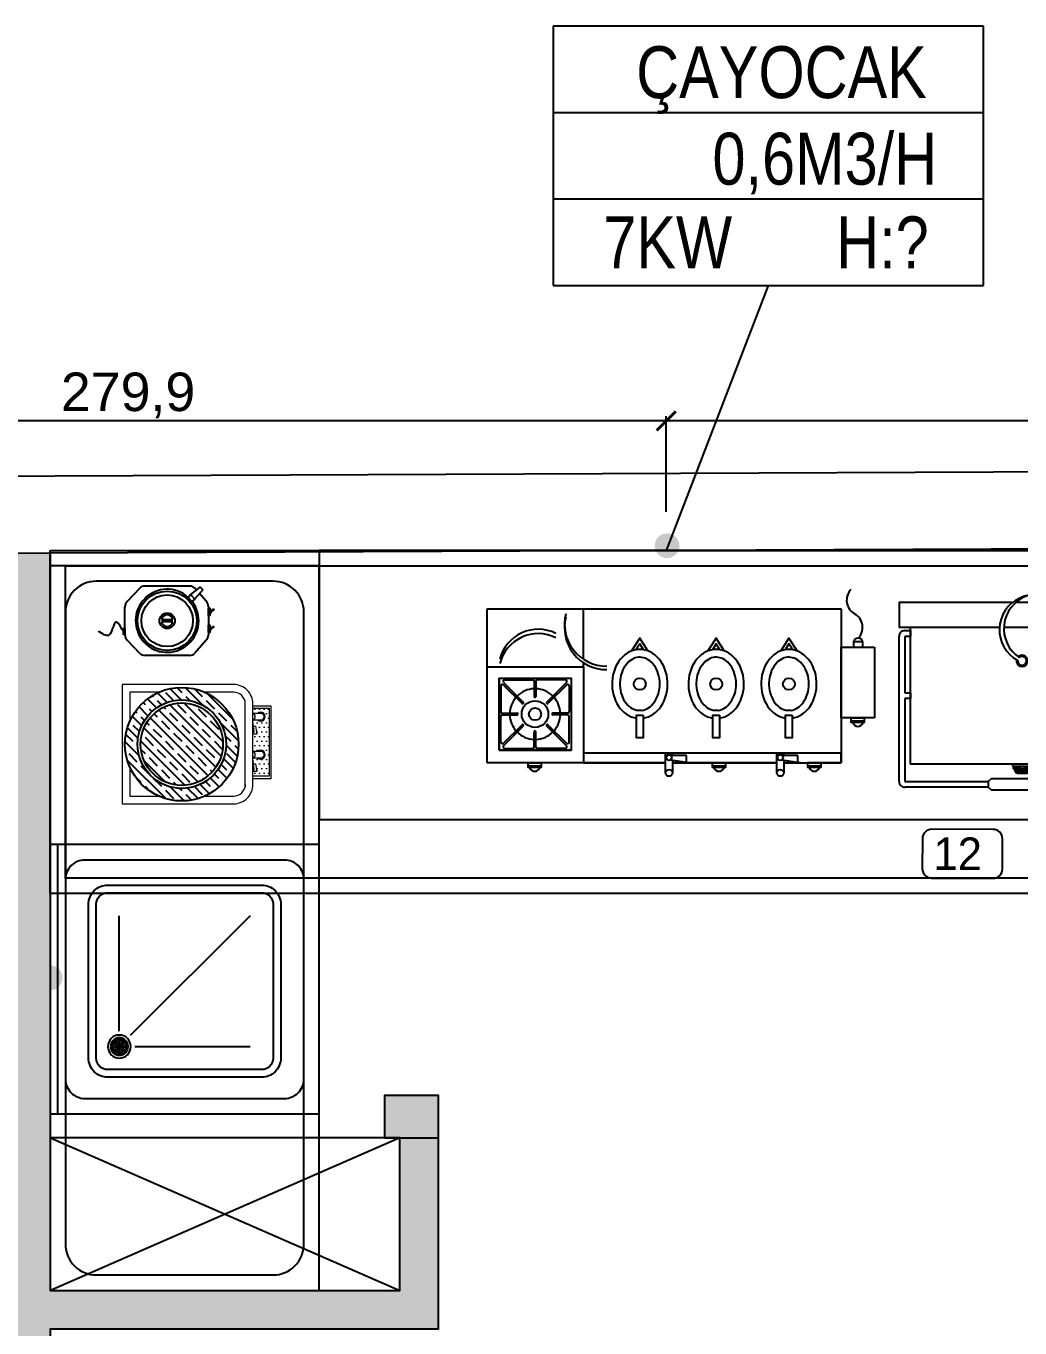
# Model space of a CAD drawing. Header units: millimetres. Extents: x -3164 to 12587, y -18082 to -16228.
# Drawn here: x 10758 to 11016.5, y -16748.6 to -16410.1 of the extents above; entities that cross this region are included whole.
import ezdxf
from ezdxf.enums import TextEntityAlignment as Align

# ---------------------------------------------------------------- set-up
doc = ezdxf.new("R2010")
doc.units = ezdxf.units.MM
for name, color, linetype in [('ELK', 10, 'Continuous'), ('Mtm-Gas', 92, 'Continuous'), ('Mtm-Sıhhi Tesisat', 5, 'Continuous')]:
    doc.layers.add(name, color=color, linetype=linetype)
doc.layers.add('OLCU', color=40, linetype='Continuous', lineweight=20)
doc.layers.add('SIVA', color=40, linetype='Continuous', lineweight=18)
doc.styles.add('adet', font='stylu.ttf')
doc.styles.get("Standard").update_dxf_attribs({"font": 'arial.ttf'})
doc.styles.add('Tesisat', font='ARIALN.TTF', dxfattribs={"height": 9})
doc.dimstyles.new('ISO-25', dxfattribs={"dimtxt": 10, "dimasz": 5, "dimexe": 1.25, "dimexo": 10, "dimtad": 1, "dimdec": 1, "dimtxsty": 'Standard', "dimblk": 'ARCHTICK', "dimcen": 2.5, "dimadec": 0, "dimazin": 0, "dimtfac": 1, "dimtdec": 1, "dimtmove": 0, "dimatfit": 3, "dimfxl": 1, "dimarcsym": 0})

# ---------------------------------------------------------------- blocks, each defined once
blk = doc.blocks.new('werrewwer')
h = blk.add_hatch()
h.set_pattern_fill('JIS_STN_1E', color=4, scale=3)
edge = h.paths.add_edge_path(flags=17)
edge.add_arc((2073.68, -3450.14), 11.5, 0, 360)
edge = h.paths.add_edge_path()
edge.add_arc((2073.68, -3450.14), 14.77, 0, 360)
h = blk.add_hatch()
h.set_pattern_fill('JIS_STN_1E', color=4, scale=3)
h.paths.add_polyline_path([(2084.38, -3450.14, 1), (2062.97, -3450.14, 1)])
at = {"layer": 'OLCU'}
h = blk.add_hatch(dxfattribs=at)
h.set_pattern_fill('DOTS', scale=0.75, angle=90, style=0)
h.set_pattern_definition([(90, (16709.3536, -16462.2782), (-1.190625, 0.5953125), [0, -1.190625])])
h.paths.add_polyline_path([(2083.07, -3472.88), (2083.07, -3468.64), (2081.84, -3468.64, -0.065316), (2081.67, -3468.88), (2081.67, -3469.87, -2.340364), (2080, -3469.87), (2080, -3468.88, -0.065316), (2079.83, -3468.64), (2079.68, -3468.64), (2078.33, -3468.78), (2078.33, -3469.32), (2076.28, -3469.66), (2076.28, -3468.64), (2071.95, -3468.64, -0.065316), (2071.78, -3468.88), (2071.78, -3469.87, -2.340364), (2070.11, -3469.87), (2070.11, -3468.88, -0.065316), (2069.94, -3468.64), (2069.94, -3468.64), (2068.59, -3468.78), (2068.59, -3469.32), (2066.54, -3469.66), (2066.54, -3468.64), (2065.33, -3468.64), (2065.33, -3472.88)])
at = {"color": 7}
for radius in [14.77, 11.5, 10.71]:
    blk.add_circle((2073.68, -3450.14), radius, dxfattribs=at)
at = {"layer": 'OLCU', "color": 7}
for points in [[(2064.22, -3468.64), (2084.18, -3468.64, 0.414214), (2089.18, -3463.64), (2089.18, -3434.64), (2058.18, -3434.64), (2058.18, -3463.64, 0.414214), (2063.18, -3468.64), (2064.22, -3468.64)], [(2060.18, -3456.14), (2060.18, -3463.64, 0.414214), (2063.18, -3466.64), (2062.55, -3466.64)], [(2063.18, -3466.64), (2084.18, -3466.64, 0.414214), (2087.18, -3463.64), (2087.18, -3456.14)]]:
    blk.add_lwpolyline(points, format="xyb", dxfattribs=at)
for points in [[(2067.68, -3436.64), (2060.18, -3436.64), (2060.18, -3444.14)], [(2087.18, -3444.14), (2087.18, -3436.64), (2079.67, -3436.64)], [(2068.45, -3468.64), (2081.67, -3468.64)]]:
    blk.add_lwpolyline(points, dxfattribs=at)
for points in [[(2064.69, -3468.64), (2083.67, -3468.64), (2083.67, -3473.34), (2064.69, -3473.34)], [(2065.33, -3468.64), (2083.07, -3468.64), (2083.07, -3472.88), (2065.33, -3472.88)]]:
    blk.add_lwpolyline(points, close=True, dxfattribs=at)
for centre in [(2070.95, -3470.67), (2080.84, -3470.67)]:
    blk.add_arc(centre, 1.16, 136.2725, 43.7275, dxfattribs=at)
at = {"layer": 'SIVA', "color": 7, "linetype": 'ByBlock'}
for points in [[(2068.59, -3468.78), (2068.59, -3469.32), (2066.54, -3469.66), (2066.54, -3468.64)], [(2067.03, -3468.64), (2067.03, -3468.95), (2069.94, -3468.64)], [(2070.11, -3468.88), (2070.11, -3471.03)], [(2071.78, -3471.03), (2071.78, -3468.88)], [(2078.33, -3468.78), (2078.33, -3469.32), (2076.28, -3469.66), (2076.28, -3468.64)], [(2076.77, -3468.64), (2076.77, -3468.95), (2079.68, -3468.64)], [(2080, -3468.88), (2080, -3471.03)], [(2081.67, -3471.03), (2081.67, -3468.88)]]:
    blk.add_lwpolyline(points, dxfattribs=at)
for centre, radius, start, end in [((2070.95, -3468.12), 1.13, 207.3147, 332.6853), ((2080.84, -3468.12), 1.13, 207.3147, 332.6853), ((2070.95, -3470.67), 0.911, 203.5192, 336.4808), ((2080.84, -3470.67), 0.911, 203.5192, 336.4808)]:
    blk.add_arc(centre, radius, start, end, dxfattribs=at)
blk = doc.blocks.new('ŞERBETLİK 1Lİ')
at = {"color": 7}
blk.add_blockref('werrewwer', (-2064.69, 3473.34), dxfattribs=at)
blk = doc.blocks.new('derfweewew')
at = {"color": 7}
for p, q in [((2890.31, -3417.59), (2893.73, -3414.42)), ((2895.24, -3413.73), (2902.39, -3413.73)), ((2907.33, -3417.59), (2903.9, -3414.42)), ((2889.82, -3430.56), (2889.82, -3418.9)), ((2907.82, -3430.56), (2907.82, -3418.9)), ((2893.74, -3434.84), (2890.37, -3431.93)), ((2906.79, -3432.35), (2907.27, -3431.93)), ((2902.45, -3435.46), (2895.19, -3435.46)), ((2903.9, -3434.84), (2905.9, -3433.12))]:
    blk.add_line(p, q, dxfattribs=at)
for points in [[(2898.51, -3426.21), (2898.51, -3423.25)], [(2899.12, -3423.25), (2899.12, -3426.21)], [(2905.61, -3430.89), (2907.56, -3433.31), (2906.89, -3433.98), (2904.51, -3431.9)], [(2896.95, -3436.06), (2897.36, -3436.76), (2897.23, -3436.83), (2896.83, -3436.13)], [(2901.4, -3436.06), (2901.8, -3436.76), (2901.67, -3436.83), (2901.27, -3436.13)]]:
    blk.add_lwpolyline(points, dxfattribs=at)
for points in [[(2904.86, -3430.16), (2905.66, -3430.83), (2904.46, -3431.95), (2903.81, -3431.13)], [(2895.75, -3435.46), (2897.69, -3435.46), (2897.69, -3435.81), (2895.75, -3435.81)], [(2900.19, -3435.46), (2902.13, -3435.46), (2902.13, -3435.81), (2900.19, -3435.81)]]:
    blk.add_lwpolyline(points, close=True, dxfattribs=at)
for radius in [7.7, 6.71, 2.01]:
    blk.add_circle((2898.82, -3424.73), radius, dxfattribs=at)
for centre, radius, start, end in [((2895.24, -3415.73), 2, 90, 139.0448), ((2902.39, -3415.73), 2, 40.9552, 90), ((2902.39, -3415.73), 2, 40.9552, 90), ((2891.82, -3418.9), 2, 139.0448, 180), ((2898.82, -3424.73), 8.2, 318.0089, 308.0014), ((2905.82, -3418.9), 2, 0, 40.9552), ((2898.82, -3424.73), 1.51, 101.7162, 258.2838), ((2898.82, -3424.73), 1.51, 281.7162, 78.2838), ((2891.82, -3430.56), 2, 180, 223.5487), ((2905.82, -3430.56), 2, 316.4513, 0), ((2895.19, -3433.46), 2, 223.5487, 270), ((2896.72, -3435.81), 0.346, 180, 0), ((2901.16, -3435.81), 0.346, 180, 0), ((2902.45, -3433.46), 2, 270, 316.4513), ((2902.45, -3433.46), 2, 270, 316.4513)]:
    blk.add_arc(centre, radius, start, end, dxfattribs=at)
blk = doc.blocks.new('wererewewrwer')
at = {"color": 7}
blk.add_lwpolyline([(2737.82, -3442.32), (2736.27, -3442.32), (2736.27, -3441.93), (2737.82, -3441.93)], close=True, dxfattribs=at)
blk.add_spline([(2737.05, -3441.93), (2739.5, -3439.89), (2736.16, -3438.2), (2737.16, -3435.45)], degree=3, dxfattribs=at)
blk.add_blockref('derfweewew', (-158.98, -28.59), dxfattribs=at)
blk = doc.blocks.new('BAR BLENDER')
at = {"color": 7}
blk.add_blockref('wererewewrwer', (-2730.78, 3464.22), dxfattribs=at)
blk = doc.blocks.new('SDFSDFSDF')
h = blk.add_hatch()
h.set_pattern_fill('NET3', scale=0.3, style=0)
h.paths.add_polyline_path([(1571.32, 2188.7, 1), (1575.32, 2188.7, 1)])
h.paths.add_polyline_path([(1573.87, 2188.7, -1), (1572.76, 2188.7, -1)], flags=16)
h.paths.add_polyline_path([(1573.62, 2188.7, 1), (1573.01, 2188.7, 1)], flags=0)
at = {"color": 7}
for points in [[(1536.32, 2146.7), (1576.32, 2146.7, 0.414214), (1581.32, 2151.7), (1581.32, 2191.7, 0.414214), (1576.32, 2196.7), (1536.32, 2196.7, 0.414214), (1531.32, 2191.7), (1531.32, 2151.7, 0.414214)], [(1536.32, 2148.7), (1576.32, 2148.7, 0.414214), (1579.32, 2151.7), (1579.32, 2191.7, 0.414214), (1576.32, 2194.7), (1536.32, 2194.7, 0.414214), (1533.32, 2191.7), (1533.32, 2151.7, 0.414214)]]:
    blk.add_lwpolyline(points, format="xyb", close=True, dxfattribs=at)
for points in [[(1569.32, 2188.7), (1539.32, 2188.7)], [(1539.32, 2154.7), (1570.49, 2185.87)], [(1573.32, 2184.7), (1573.32, 2154.7)]]:
    blk.add_lwpolyline(points, dxfattribs=at)
for radius in [3, 2.28, 2, 0.553, 0.304]:
    blk.add_circle((1573.32, 2188.7), radius, dxfattribs=at)
blk = doc.blocks.new('TEK EVİYELİ 70x70')
at = {"color": 7}
blk.add_lwpolyline([(0, 0), (70, 0), (70, 70), (0, 70)], close=True, dxfattribs=at)
blk.add_lwpolyline([(0, 70), (0, 68), (70, 68)], dxfattribs=at)
blk.add_lwpolyline([(9, 4), (61, 4, 0.414214), (66, 9), (66, 61, 0.414214), (61, 66), (9, 66, 0.414214), (4, 61), (4, 9, 0.414214)], format="xyb", close=True, dxfattribs=at)
at = {"color": 7, "xscale": -1}
blk.add_blockref('SDFSDFSDF', (1590.82, -2136.7), dxfattribs=at)
blk = doc.blocks.new('tryytr3')
at = {"color": 7, "linetype": 'ByBlock', "lineweight": -2}
for p, q in [((2755.75, 2447.85), (2755.75, 2487.85)), ((2755.75, 2487.85), (2847.75, 2487.85)), ((2780.75, 2474.77), (2780.75, 2487.85)), ((2847.75, 2487.85), (2847.75, 2447.85)), ((2853.46, 2479.26), (2850.99, 2479.26)), ((2850.99, 2479.26), (2850.99, 2477.92)), ((2853.46, 2477.92), (2853.46, 2479.26)), ((2847.75, 2459.52), (2847.75, 2477.92)), ((2847.75, 2477.92), (2856.49, 2477.92)), ((2850.99, 2477.92), (2853.46, 2477.92)), ((2856.49, 2477.92), (2856.49, 2459.52)), ((2755.75, 2472.81), (2780.75, 2472.81)), ((2780.75, 2472.81), (2780.75, 2473.86)), ((2780.75, 2472.81), (2780.75, 2447.85)), ((2758.8, 2469.87), (2758.8, 2451.14)), ((2759.96, 2468.76), (2765.16, 2463.53)), ((2760.29, 2469.45), (2767.53, 2469.45)), ((2767.95, 2469.03), (2767.95, 2465.09)), ((2767.95, 2469.03), (2767.95, 2465.09)), ((2768.37, 2469.03), (2768.37, 2465.09)), ((2776.04, 2469.45), (2768.8, 2469.45)), ((2776.36, 2468.76), (2771.17, 2463.53)), ((2759.24, 2467.78), (2759.24, 2461.14)), ((2759.99, 2468.05), (2764.83, 2463.27)), ((2776.33, 2468.05), (2771.5, 2463.27)), ((2777.08, 2467.78), (2777.08, 2461.14)), ((2765.12, 2463.24), (2765.12, 2463.24)), ((2771.2, 2463.24), (2771.2, 2463.24)), ((2759.24, 2453.23), (2759.24, 2459.87)), ((2759.67, 2460.72), (2763.54, 2460.72)), ((2759.67, 2460.3), (2763.54, 2460.3)), ((2776.66, 2460.72), (2772.79, 2460.72)), ((2776.66, 2460.3), (2772.79, 2460.3)), ((2777.08, 2453.23), (2777.08, 2459.87)), ((2856.49, 2459.52), (2847.75, 2459.52)), ((2759.96, 2452.25), (2765.16, 2457.48)), ((2759.99, 2452.96), (2764.83, 2457.74)), ((2765.12, 2457.77), (2765.12, 2457.77)), ((2767.95, 2451.99), (2767.95, 2455.92)), ((2767.95, 2451.99), (2767.95, 2455.92)), ((2768.37, 2451.99), (2768.37, 2455.92)), ((2776.36, 2452.25), (2771.17, 2457.48)), ((2771.2, 2457.77), (2771.2, 2457.77)), ((2776.33, 2452.96), (2771.5, 2457.74)), ((2760.29, 2451.56), (2767.53, 2451.56)), ((2776.04, 2451.56), (2768.8, 2451.56)), ((2802.13, 2447.85), (2755.75, 2447.85)), ((2758.8, 2451.14), (2777.53, 2451.14)), ((2847.75, 2450.35), (2780.75, 2450.35)), ((2780.75, 2450.35), (2780.75, 2447.85)), ((2780.75, 2447.85), (2802.13, 2447.85)), ((2802.13, 2445.22), (2802.13, 2450.35)), ((2802.13, 2450.35), (2803.92, 2450.35)), ((2803.45, 2448.62), (2807.55, 2448.03)), ((2807.55, 2449.71), (2803.53, 2449.71)), ((2803.92, 2450.35), (2803.92, 2449.71)), ((2803.92, 2448.55), (2803.92, 2445.22)), ((2831.07, 2447.85), (2803.92, 2447.85)), ((2803.92, 2447.85), (2831.07, 2447.85)), ((2807.55, 2448.03), (2807.55, 2449.71)), ((2831.07, 2445.22), (2831.07, 2450.35)), ((2831.07, 2450.35), (2832.86, 2450.35)), ((2832.39, 2448.62), (2836.49, 2448.03)), ((2836.49, 2449.71), (2832.47, 2449.71)), ((2832.86, 2450.35), (2832.86, 2449.71)), ((2832.86, 2448.55), (2832.86, 2445.22)), ((2837.23, 2447.85), (2832.86, 2447.85)), ((2832.86, 2447.85), (2837.23, 2447.85)), ((2836.49, 2448.03), (2836.49, 2449.71)), ((2837.23, 2447.85), (2847.75, 2447.85)), ((2847.75, 2447.85), (2839.01, 2447.85)), ((2847.75, 2447.85), (2847.75, 2450.35))]:
    blk.add_line(p, q, dxfattribs=at)
for points in [[(2797.53, 2476.93), (2795.42, 2480.24), (2793.29, 2476.92)], [(2796.41, 2477.23), (2795.42, 2478.79), (2794.42, 2477.23)], [(2817.4, 2476.93), (2815.28, 2480.24), (2813.15, 2476.92)], [(2816.27, 2477.23), (2815.28, 2478.79), (2814.28, 2477.23)], [(2836.31, 2476.93), (2834.19, 2480.24), (2832.07, 2476.92)], [(2835.19, 2477.23), (2834.19, 2478.79), (2833.19, 2477.23)], [(2795.97, 2461.47), (2794.87, 2461.47)], [(2815.83, 2461.47), (2814.73, 2461.47)], [(2834.75, 2461.47), (2833.64, 2461.47)]]:
    blk.add_lwpolyline(points, dxfattribs=at)
for points in [[(2758.8, 2451.14), (2758.8, 2469.87), (2777.53, 2469.87), (2777.53, 2451.14)], [(2758.8, 2451.14), (2758.8, 2469.87), (2777.53, 2469.87), (2777.53, 2451.14)], [(2758.8, 2451.14), (2758.8, 2469.87), (2777.53, 2469.87), (2777.53, 2451.14)], [(2796.27, 2460.18), (2796.27, 2454.32), (2794.57, 2454.32), (2794.57, 2460.18)], [(2816.13, 2460.18), (2816.13, 2454.32), (2814.43, 2454.32), (2814.43, 2460.18)], [(2835.04, 2460.18), (2835.04, 2454.32), (2833.35, 2454.32), (2833.35, 2460.18)], [(2850.43, 2459.52), (2853.81, 2459.52), (2853.81, 2458.62), (2850.43, 2458.62)], [(2850.43, 2458.5), (2853.81, 2458.5), (2853.81, 2458.31), (2850.43, 2458.31)], [(2766.37, 2447.85), (2769.74, 2447.85), (2769.74, 2446.95), (2766.37, 2446.95)], [(2814.32, 2447.85), (2817.7, 2447.85), (2817.7, 2446.95), (2814.32, 2446.95)], [(2839.11, 2447.85), (2842.49, 2447.85), (2842.49, 2446.95), (2839.11, 2446.95)], [(2766.37, 2446.83), (2769.74, 2446.83), (2769.74, 2446.63), (2766.37, 2446.63)], [(2814.32, 2446.83), (2817.7, 2446.83), (2817.7, 2446.63), (2814.32, 2446.63)], [(2839.11, 2446.83), (2842.49, 2446.83), (2842.49, 2446.63), (2839.11, 2446.63)]]:
    blk.add_lwpolyline(points, close=True, dxfattribs=at)
for centre, radius in [((2795.42, 2468.32), 1.55), ((2815.28, 2468.32), 1.55), ((2834.19, 2468.32), 1.55), ((2768.16, 2460.51), 3.46), ((2768.16, 2460.51), 1.59), ((2803.01, 2449.2), 0.725), ((2831.95, 2449.2), 0.725), ((2803.02, 2445.22), 0.894), ((2831.96, 2445.22), 0.894)]:
    blk.add_circle(centre, radius, dxfattribs=at)
for centre, radius, start, end in [((2853.27, 2490.1), 4.06, 136.0838, 240.7452), ((2786.75, 2483.88), 10.91, 165.5183, 270.31), ((2786.75, 2482.97), 10.91, 165.5183, 270.31), ((2849.3, 2483.02), 4.06, 316.0838, 60.7452), ((2769.02, 2472.25), 10.32, 63.5373, 165.8978), ((2769.02, 2471.11), 10.32, 63.5373, 165.8978), ((2852.22, 2478.93), 1.28, 15.2734, 164.7266), ((2759.67, 2467.78), 0.422, 38.852, 180), ((2760.29, 2469.03), 0.422, 90, 218.852), ((2767.53, 2469.03), 0.422, 0, 90), ((2768.8, 2469.03), 0.422, 90, 180), ((2776.04, 2469.03), 0.422, 321.148, 90), ((2776.66, 2467.78), 0.422, 0, 141.148), ((2768.16, 2460.51), 6.59, 138.6252, 178.1649), ((2768.16, 2460.51), 6.59, 91.8351, 134.7989), ((2768.16, 2465.09), 0.211, 180, 270), ((2768.16, 2465.09), 0.211, 270, 360), ((2768.16, 2460.51), 6.59, 45.2011, 88.1649), ((2768.16, 2460.51), 6.59, 1.8351, 41.3748), ((2764.99, 2463.4), 0.211, 218.8596, 308.8529), ((2764.99, 2463.4), 0.211, 308.8643, 38.8465), ((2771.33, 2463.4), 0.211, 141.1535, 231.1357), ((2771.33, 2463.4), 0.211, 231.1471, 321.1404), ((2759.67, 2461.14), 0.422, 180, 270), ((2759.67, 2459.87), 0.422, 90, 180), ((2768.16, 2460.51), 6.59, 181.8351, 221.3748), ((2763.54, 2460.51), 0.211, 0, 90), ((2763.54, 2460.51), 0.211, 270, 0), ((2772.79, 2460.51), 0.211, 90, 180), ((2772.79, 2460.51), 0.211, 180, 270), ((2768.16, 2460.51), 6.59, 318.6252, 358.1649), ((2776.66, 2461.14), 0.422, 270, 360), ((2776.66, 2459.87), 0.422, 360, 90), ((2852.14, 2458.73), 1.42, 197.2576, 342.7424), ((2768.16, 2460.51), 6.59, 225.2011, 268.1649), ((2764.99, 2457.61), 0.211, 51.1471, 141.1404), ((2764.99, 2457.61), 0.211, 321.1535, 51.1357), ((2768.16, 2455.92), 0.211, 90, 180), ((2768.16, 2455.92), 0.211, 360, 90), ((2768.16, 2460.51), 6.59, 271.8351, 314.7989), ((2771.33, 2457.61), 0.211, 128.8643, 218.8465), ((2771.33, 2457.61), 0.211, 38.8596, 128.8529), ((2759.67, 2453.23), 0.422, 180, 321.148), ((2760.29, 2451.99), 0.422, 141.148, 270), ((2767.53, 2451.99), 0.422, 270, 0), ((2768.8, 2451.99), 0.422, 180, 270), ((2776.04, 2451.99), 0.422, 270, 38.852), ((2776.66, 2453.23), 0.422, 218.852, 360), ((2768.08, 2447.05), 1.42, 197.2576, 342.7424), ((2816.03, 2447.05), 1.42, 197.2576, 342.7424), ((2840.82, 2447.05), 1.42, 197.2576, 342.7424)]:
    blk.add_arc(centre, radius, start, end, dxfattribs=at)
for centre in [(2795.42, 2468.36), (2815.28, 2468.36), (2834.19, 2468.36)]:
    blk.add_ellipse(centre, major_axis=(0, 8.96), ratio=0.806542, start_param=3.259065, end_param=9.307306, dxfattribs=at)
for points in [[(2795.97, 2461.47), (2796.54, 2461.56), (2797.12, 2461.77), (2798.21, 2462.48), (2798.73, 2462.98), (2799.62, 2464.23), (2799.99, 2464.97), (2800.49, 2466.61), (2800.62, 2467.5), (2800.61, 2469.28), (2800.48, 2470.16), (2799.97, 2471.8), (2799.6, 2472.54), (2798.7, 2473.78), (2798.18, 2474.27), (2797.08, 2474.97), (2796.51, 2475.18), (2795.37, 2475.33), (2794.8, 2475.28), (2793.66, 2474.92), (2793.1, 2474.6), (2792.06, 2473.68), (2791.58, 2473.08), (2790.82, 2471.67), (2790.53, 2470.85), (2790.21, 2469.13), (2790.18, 2468.22), (2790.38, 2466.47), (2790.61, 2465.62), (2791.28, 2464.11), (2791.72, 2463.45), (2792.72, 2462.41), (2793.27, 2462.02), (2794.17, 2461.62), (2794.52, 2461.53), (2794.87, 2461.47)], [(2815.83, 2461.47), (2816.4, 2461.56), (2816.98, 2461.77), (2818.07, 2462.48), (2818.59, 2462.98), (2819.48, 2464.23), (2819.85, 2464.97), (2820.35, 2466.61), (2820.48, 2467.5), (2820.47, 2469.28), (2820.34, 2470.16), (2819.83, 2471.8), (2819.46, 2472.54), (2818.56, 2473.78), (2818.04, 2474.27), (2816.94, 2474.97), (2816.37, 2475.18), (2815.23, 2475.33), (2814.66, 2475.28), (2813.52, 2474.92), (2812.96, 2474.6), (2811.92, 2473.68), (2811.44, 2473.08), (2810.68, 2471.67), (2810.39, 2470.85), (2810.07, 2469.13), (2810.04, 2468.22), (2810.24, 2466.47), (2810.47, 2465.62), (2811.14, 2464.11), (2811.58, 2463.45), (2812.58, 2462.41), (2813.13, 2462.02), (2814.03, 2461.62), (2814.38, 2461.53), (2814.73, 2461.47)], [(2834.75, 2461.47), (2835.32, 2461.56), (2835.89, 2461.77), (2836.99, 2462.48), (2837.51, 2462.98), (2838.4, 2464.23), (2838.76, 2464.97), (2839.26, 2466.61), (2839.39, 2467.5), (2839.39, 2469.28), (2839.25, 2470.16), (2838.75, 2471.8), (2838.37, 2472.54), (2837.48, 2473.78), (2836.96, 2474.27), (2835.86, 2474.97), (2835.29, 2475.18), (2834.14, 2475.33), (2833.57, 2475.28), (2832.44, 2474.92), (2831.87, 2474.6), (2830.83, 2473.68), (2830.36, 2473.08), (2829.59, 2471.67), (2829.31, 2470.85), (2828.99, 2469.13), (2828.96, 2468.22), (2829.16, 2466.47), (2829.39, 2465.62), (2830.06, 2464.11), (2830.5, 2463.45), (2831.49, 2462.41), (2832.04, 2462.02), (2832.95, 2461.62), (2833.29, 2461.53), (2833.64, 2461.47)]]:
    blk.add_open_spline(points, degree=3, knots=[3.259065, 3.259065, 3.259065, 3.259065, 3.623246, 3.623246, 3.987428, 3.987428, 4.351609, 4.351609, 4.71579, 4.71579, 5.079971, 5.079971, 5.444152, 5.444152, 5.808334, 5.808334, 6.172515, 6.172515, 6.536696, 6.536696, 6.900877, 6.900877, 7.265059, 7.265059, 7.62924, 7.62924, 7.993421, 7.993421, 8.357602, 8.357602, 8.721783, 8.721783, 9.085965, 9.085965, 9.307306, 9.307306, 9.307306, 9.307306], dxfattribs=at)
blk = doc.blocks.new('ÇAY OCAĞI 3 DEMLİKLİ')
at = {"color": 1}
blk.add_blockref('tryytr3', (-2755.75, -2447.85), dxfattribs=at)
blk = doc.blocks.new('ghggfhh')
at = {"color": 7}
blk.add_lwpolyline([(1188.71, 1333.35), (1193.71, 1333.35), (1193.71, 1333.87), (1188.71, 1333.87)], close=True, dxfattribs=at)
blk.add_lwpolyline([(1188.71, 1333), (1189.21, 1332.53), (1189.21, 1332.51, 0.414214), (1190.21, 1331.51), (1192.21, 1331.51, 0.414214), (1193.21, 1332.51), (1193.21, 1332.53), (1193.71, 1333)], format="xyb", dxfattribs=at)
for points in [[(1188.71, 1333), (1190.71, 1333)], [(1189.35, 1332.74), (1193.07, 1332.74)], [(1189.46, 1332.51), (1192.96, 1332.51)], [(1189.5, 1332.27), (1192.92, 1332.27)], [(1189.62, 1332.04), (1192.79, 1332.04)], [(1189.97, 1331.8), (1192.45, 1331.8)], [(1190.71, 1333.35), (1190.71, 1333)], [(1191.71, 1333.35), (1191.71, 1333)], [(1191.71, 1333), (1193.71, 1333)]]:
    blk.add_lwpolyline(points, dxfattribs=at)
blk = doc.blocks.new('ewrte4')
at = {"color": 7}
for points in [[(2337.4, -3672.8), (2337.4, -3672.27), (2332.4, -3672.27), (2332.4, -3672.8)], [(2334.4, -3672.97), (2332.4, -3672.8)], [(2334.4, -3672.8), (2335.4, -3672.8)], [(2334.4, -3672.8), (2334.4, -3673.15)], [(2335.4, -3672.8), (2335.4, -3673.15)], [(2335.4, -3672.97), (2337.4, -3672.8)], [(2334.63, -3674.33), (2334.4, -3674.64)], [(2335.17, -3674.33), (2335.4, -3674.64)]]:
    blk.add_lwpolyline(points, dxfattribs=at)
for points in [[(2334.4, -3672.8), (2335.4, -3672.8), (2335.4, -3674.64), (2334.4, -3674.64)], [(2334.63, -3672.8), (2335.17, -3672.8), (2335.17, -3674.33), (2334.63, -3674.33)]]:
    blk.add_lwpolyline(points, close=True, dxfattribs=at)
blk = doc.blocks.new('wqrewqeqewqe')
at = {"color": 7}
for points in [[(2309.64, -3552.22), (2280.28, -3552.22), (2280.28, -3558.62), (2306.46, -3558.62)], [(2307.56, -3558.62), (2344.28, -3558.62), (2344.28, -3552.22), (2310.6, -3552.22)], [(2280.28, -3560.99), (2280.28, -3560.96)], [(2280.28, -3598.76), (2280.28, -3560.99)], [(2281.75, -3559.49), (2283.28, -3559.49), (2283.28, -3560.99), (2281.78, -3560.99)], [(2281.78, -3560.99), (2281.78, -3575.67)], [(2307.56, -3558.62), (2341.28, -3558.62), (2341.28, -3594.22), (2283.28, -3594.22), (2283.28, -3558.62), (2306.46, -3558.62)], [(2342.82, -3559.49), (2341.28, -3559.49), (2341.28, -3560.99), (2342.78, -3560.99)], [(2342.78, -3560.99), (2342.78, -3575.67)], [(2344.28, -3560.99), (2344.28, -3560.96)], [(2344.28, -3598.76), (2344.28, -3560.99)], [(2281.78, -3575.67), (2283.28, -3575.67), (2283.28, -3577.17), (2281.78, -3577.17)], [(2281.78, -3577.17), (2281.78, -3598.72)], [(2342.78, -3575.67), (2341.28, -3575.67), (2341.28, -3577.17), (2342.78, -3577.17)], [(2342.78, -3577.17), (2342.78, -3598.72)], [(2280.28, -3598.76), (2280.28, -3597.22)], [(2281.78, -3597.22), (2281.78, -3598.72)], [(2281.78, -3598.72), (2303.49, -3598.72)], [(2304.28, -3598.02), (2303.49, -3598.72)], [(2303.49, -3598.72), (2303.49, -3600.22)], [(2320.28, -3598.02), (2304.28, -3598.02)], [(2320.28, -3598.02), (2321.08, -3598.72)], [(2342.78, -3598.72), (2321.08, -3598.72)], [(2321.08, -3598.72), (2321.08, -3600.22)], [(2342.78, -3597.22), (2342.78, -3598.72)], [(2344.28, -3598.76), (2344.28, -3597.22)], [(2281.78, -3600.22), (2281.75, -3600.22)], [(2281.78, -3600.22), (2281.75, -3600.22)], [(2303.49, -3600.22), (2281.78, -3600.22)], [(2304.28, -3600.92), (2303.49, -3600.22)], [(2304.28, -3600.92), (2320.28, -3600.92)], [(2320.28, -3600.92), (2321.08, -3600.22)], [(2321.08, -3600.22), (2342.78, -3600.22)], [(2342.78, -3600.22), (2342.82, -3600.22)], [(2342.78, -3600.22), (2342.82, -3600.22)]]:
    blk.add_lwpolyline(points, dxfattribs=at)
for centre, radius, start, end in [((2315.42, -3559.24), 9.04, 50.9126, 241.8892), ((2316.61, -3559), 9.06, 48.3903, 235.9176), ((2281.77, -3560.97), 1.48, 89.3541, 180.6459), ((2342.8, -3560.97), 1.48, 359.3541, 90.6459), ((2312.28, -3567.36), 1.46, 167.7852, 134.329), ((2312.28, -3567.36), 1.14, 173.219, 131.2594), ((2281.77, -3598.74), 1.48, 179.3541, 270.6459), ((2342.8, -3598.74), 1.48, 269.3541, 0.6459)]:
    blk.add_arc(centre, radius, start, end, dxfattribs=at)
for name, p in [('ghggfhh', (1121.08, -4928.1)), ('ewrte4', (0, 78.05))]:
    blk.add_blockref(name, p, dxfattribs=at)
blk = doc.blocks.new('TOST MAKİNESİ BÜYÜK')
at = {"color": 7}
blk.add_blockref('wqrewqeqewqe', (-2283.28, 3594.22), dxfattribs=at)
blk = doc.blocks.new('_ArchTick')
at = {"color": 0, "linetype": 'ByBlock', "const_width": 0.15}
blk.add_lwpolyline([(-0.5, -0.5), (0.5, 0.5)], dxfattribs=at)
blk = doc.blocks.new('*D189')
at = {"color": 0, "lineweight": -2, "transparency": 16777216}
for p, q in [((10924.5, -16536.43), (10924.5, -16511.49)), ((11213.26, -16535.21), (11213.26, -16511.49)), ((11213.26, -16512.74), (10924.5, -16512.74))]:
    blk.add_line(p, q, dxfattribs=at)
at = {"layer": 'Defpoints', "color": 0, "transparency": 16777216}
for p in [(10924.5, -16512.74), (11213.26, -16545.21), (10924.5, -16546.43)]:
    blk.add_point(p, dxfattribs=at)
at = {"color": 0, "lineweight": -2, "transparency": 16777216, "xscale": 5, "yscale": 5, "zscale": 5, "rotation": 180}
blk.add_blockref('_ArchTick', (10924.5, -16512.74), dxfattribs=at)
at = {"color": 0, "lineweight": -2, "transparency": 16777216, "xscale": 5, "yscale": 5, "zscale": 5}
blk.add_blockref('_ArchTick', (11213.26, -16512.74), dxfattribs=at)
at = {"color": 0, "transparency": 16777216, "insert": (11068.88, -16506.11), "char_height": 10, "attachment_point": 5}
blk.add_mtext('288,8', dxfattribs=at)
blk = doc.blocks.new('*D190')
at = {"color": 0, "lineweight": -2, "transparency": 16777216}
for p, q in [((10644.57, -16537.62), (10644.57, -16511.49)), ((10924.5, -16536.43), (10924.5, -16511.49)), ((10924.5, -16512.74), (10644.57, -16512.74))]:
    blk.add_line(p, q, dxfattribs=at)
at = {"layer": 'Defpoints', "color": 0, "transparency": 16777216}
for p in [(10644.57, -16512.74), (10644.57, -16547.62), (10924.5, -16546.43)]:
    blk.add_point(p, dxfattribs=at)
at = {"color": 0, "lineweight": -2, "transparency": 16777216, "xscale": 5, "yscale": 5, "zscale": 5, "rotation": 180}
blk.add_blockref('_ArchTick', (10644.57, -16512.74), dxfattribs=at)
at = {"color": 0, "lineweight": -2, "transparency": 16777216, "xscale": 5, "yscale": 5, "zscale": 5}
blk.add_blockref('_ArchTick', (10924.5, -16512.74), dxfattribs=at)
at = {"color": 0, "transparency": 16777216, "insert": (10784.54, -16506.11), "char_height": 10, "attachment_point": 5}
blk.add_mtext('279,9', dxfattribs=at)

msp = doc.modelspace()

# ---------------------------------------------------------------- hatches: boundary and pattern name
h = msp.add_hatch(color=256)
h.dxf.hatch_style = 1
h.paths.add_polyline_path([(10011.6, -16550.25), (10025.6, -16550.25), (10025.6, -16539.25), (10011.6, -16539.25)])
h.paths.add_polyline_path([(9804.72, -16653.04), (9818.29, -16656.47), (9820.99, -16645.81), (9807.42, -16642.38)])
h.paths.add_polyline_path([(10502.26, -16699.21), (10516.26, -16699.21), (10516.26, -16688.21), (10502.26, -16688.21)])
h.paths.add_polyline_path([(10851.26, -16699.21), (10865.26, -16699.21), (10865.26, -16688.21), (10851.26, -16688.21)])
h.paths.add_polyline_path([(12001.26, -16700.21), (12015.26, -16700.21), (12015.26, -16689.21), (12001.26, -16689.21)])
h.paths.add_polyline_path([(12413.26, -16707.21), (12427.26, -16707.21), (12427.26, -16696.21), (12413.26, -16696.21)])
h.paths.add_polyline_path([(12413.26, -17581.21), (12427.26, -17581.21), (12427.26, -17570.21), (12413.26, -17570.21)])
h.paths.add_polyline_path([(11963.26, -17581.21), (11977.26, -17581.21), (11977.26, -17570.21), (11963.26, -17570.21)])
h.paths.add_polyline_path([(11566.26, -17581.21), (11580.26, -17581.21), (11580.26, -17570.21), (11566.26, -17570.21)])
h.paths.add_polyline_path([(11214.26, -17581.21), (11228.26, -17581.21), (11228.26, -17570.21), (11214.26, -17570.21)])
h.paths.add_polyline_path([(10851.26, -17581.21), (10865.26, -17581.21), (10865.26, -17570.21), (10851.26, -17570.21)])
h.paths.add_polyline_path([(10502.26, -17581.21), (10516.26, -17581.21), (10516.26, -17570.21), (10502.26, -17570.21)])
h = msp.add_hatch(color=256)
h.dxf.hatch_style = 1
h.paths.add_polyline_path([(10754.33, -16873.85), (10744.33, -16873.85), (10744.33, -16883.85), (10754.33, -16883.85), (10764.33, -16883.85), (10834.33, -16883.85), (10834.33, -16873.85), (10764.33, -16873.85), (10764.33, -16748.85), (10865.26, -16748.85), (10865.26, -16699.21), (10855.26, -16699.21), (10855.26, -16738.85), (10764.33, -16738.85), (10764.33, -16547.11), (10754.33, -16547.16)])
h.paths.add_polyline_path([(10579.95, -16883.85), (10644.33, -16883.85), (10644.33, -16873.85), (10579.95, -16873.85)])
h.paths.add_polyline_path([(10502.26, -16688.21), (10516.26, -16688.21), (10516.26, -16548.17), (10502.26, -16548.23)])
h.paths.add_polyline_path([(10144.33, -16933.85), (10069.33, -16933.85), (10069.33, -16943.85), (10154.33, -16943.85), (10154.33, -16883.85), (10279.95, -16883.85), (10279.95, -16873.85), (10154.33, -16873.85), (10154.33, -16549.7), (10144.33, -16549.75)])
h.paths.add_polyline_path([(9957.33, -16976.69), (9957.33, -17051.82), (9967.33, -17051.82), (9967.33, -16969), (9974.01, -16943.85), (9979.01, -16943.85), (9979.01, -16933.85), (9966.32, -16933.85), (9957.66, -16966.43), (9753.59, -16912.18), (9751.02, -16921.85)])
h.paths.add_polyline_path([(9880.84, -17266), (9827.63, -17476.29), (9837.33, -17478.75), (9877.42, -17320.28), (9903.6, -17326.9), (9906.05, -17317.21), (9879.88, -17310.59), (9890.54, -17268.46), (9917.52, -17161.82), (9967.33, -17161.82), (9967.33, -17151.82), (9967.33, -17141.82), (9957.33, -17141.82), (9957.33, -17151.82), (9909.74, -17151.82)])
h.paths.add_polyline_path([(10075.19, -17370.32), (10036.31, -17523.98), (10037.21, -17523.98), (10037.21, -17534.98), (10033.53, -17534.98), (10027.35, -17559.39), (10037.04, -17561.85), (10087.34, -17363.08), (10061.16, -17356.46), (10058.71, -17366.15)])
h.paths.add_polyline_path([(9722.36, -17460.21), (9724.81, -17450.51), (9623.77, -17425.22), (9621.32, -17434.92)])
h.paths.add_polyline_path([(9799.97, -17479.63), (9809.67, -17482.06), (9812.12, -17472.37), (9802.42, -17469.94)])
at = {"layer": 'Mtm-Sıhhi Tesisat'}
for color, points in [(3, [(10924.72, -16542, 1), (10924.72, -16548.43, 1)]), (140, [(10764.29, -16654.38, 1), (10764.29, -16660.81, 1)])]:
    msp.add_hatch(color=color, dxfattribs=at).paths.add_polyline_path(points)

# ---------------------------------------------------------------- linework, layer by layer
for p, q in [((10764.33, -16738.85), (10764.33, -16547.11)), ((10855.26, -16699.21), (10764.33, -16699.21)), ((10764.33, -16699.21), (10855.26, -16738.85)), ((10855.26, -16699.21), (10764.33, -16738.85))]:
    msp.add_line(p, q)
for points in [[(10014.64, -17691.15), (11355.86, -17758.97), (12572.4, -17723.82), (12587.25, -16543.63), (11867.51, -16520.21), (11213.14, -16525.21), (9829.39, -16531.08), (9541.9, -17667.24), (9562.27, -17668.27)], [(10015.65, -17671.17), (11356.08, -17738.95), (12552.64, -17704.38), (12567.01, -16562.99), (11867.26, -16540.21), (11213.26, -16545.21), (9844.98, -16551.02), (9753.59, -16912.18)], [(10764.33, -16873.85), (10764.33, -16748.85), (10865.26, -16748.85), (10865.26, -16699.21)], [(10764.33, -16738.85), (10855.26, -16738.85), (10855.26, -16699.21)]]:
    msp.add_lwpolyline(points)
at = {"color": 1}
for points in [[(10764.26, -16546.44), (11213.19, -16546.44), (11213.19, -16635.67), (10764.26, -16635.67)], [(10768.26, -16550.44), (11209.19, -16550.44), (11209.19, -16631.67), (10768.26, -16631.67)]]:
    msp.add_lwpolyline(points, close=True, dxfattribs=at)
for points in [[(10834.26, -16616.44), (11061.42, -16616.44), (11061.42, -16546.44), (10834.26, -16546.44)], [(10834.26, -16738.85), (10834.26, -16550.44), (10764.26, -16550.44), (10764.26, -16738.85)], [(10851.26, -16699.21), (10865.26, -16699.21), (10865.26, -16688.21), (10851.26, -16688.21)], [(10851.26, -16699.21), (10865.26, -16699.21), (10865.26, -16688.21), (10851.26, -16688.21)]]:
    msp.add_lwpolyline(points, close=True)
msp.add_lwpolyline([(10830.26, -16726.85), (10830.26, -16562.44, 0.414214), (10822.26, -16554.44), (10776.26, -16554.44, 0.414214), (10768.26, -16562.44), (10768.26, -16726.85, 0.414214), (10776.26, -16734.85), (10822.26, -16734.85, 0.414214)], format="xyb", close=True)
at = {"layer": 'ELK', "color": 6}
msp.add_lwpolyline([(10993.53, -16631.65), (11009.53, -16631.68, 0.414214), (11011.95, -16629.26), (11011.96, -16621.4, 0.414214), (11009.54, -16618.97), (10993.54, -16618.95, 0.414214), (10991.12, -16621.36), (10991.11, -16629.23, 0.414214)], format="xyb", close=True, dxfattribs=at)
at = {"layer": 'Mtm-Gas'}
for p, q in [((11007, -16410.06), (10895.12, -16410.06)), ((10895.12, -16410.06), (10895.12, -16477.56)), ((11007, -16410.06), (10895.12, -16410.06)), ((11007, -16477.56), (11007, -16410.06)), ((10895.12, -16432.56), (11007, -16432.56)), ((10895.12, -16432.56), (11007, -16432.56)), ((11007, -16455.06), (10895.12, -16455.06)), ((11007, -16455.06), (10895.12, -16455.06)), ((10895.12, -16477.56), (11007, -16477.56)), ((10895.12, -16477.56), (11007, -16477.56))]:
    msp.add_line(p, q, dxfattribs=at)
msp.add_lwpolyline([(10951.06, -16477.56), (10924.5, -16546.43)], dxfattribs=at)

# ---------------------------------------------------------------- block references
for name, p, rotation in [('BAR BLENDER', (10805.61, -16573.78), 89.99999999999999), ('ŞERBETLİK 1Lİ', (10821.71, -16605.8), 89.99999999999999), ('TEK EVİYELİ 70x70', (10834.26, -16692.94), 89.99999999999993)]:
    msp.add_blockref(name, p, dxfattribs=dict(rotation=rotation))
for name, p in [('ÇAY OCAĞI 3 DEMLİKLİ', (10877.97, -16601.64)), ('TOST MAKİNESİ BÜYÜK', (10988.06, -16602.01))]:
    msp.add_blockref(name, p)

# ---------------------------------------------------------------- texts
at = {"layer": 'ELK', "color": 6, "style": 'adet'}
msp.add_text('12', height=8.47, rotation=359.9231, dxfattribs=at).set_placement((10994.01, -16629.53))
at = {"layer": 'Mtm-Gas', "style": 'Tesisat'}
for tag, p in [('ÇAYOCAK', (10954.5, -16428.81)), ('0,6M3/H', (10965.75, -16451.31)), ('7KW', (10924.89, -16473.06)), ('H:?', (10980.75, -16473.06)), ('H:?', (10980.75, -16473.06))]:
    msp.add_attdef(tag, text='', height=13.5, dxfattribs=at).set_placement(p, align=Align.CENTER)

# ---------------------------------------------------------------- dimensions: what is measured, and where the dimension line sits
dim = msp.add_linear_dim(base=(10644.57, -16512.74), p1=(10924.5, -16546.43), p2=(10644.57, -16547.62), dimstyle='ISO-25', override={"dimtmove": 1})
dim.commit()
dim.dimension.update_dxf_attribs({"geometry": '*D190', "text_midpoint": (10784.54, -16506.11)})
dim = msp.add_linear_dim(base=(10924.5, -16512.74), p1=(11213.26, -16545.21), p2=(10924.5, -16546.43), dimstyle='ISO-25')
dim.commit()
dim.dimension.update_dxf_attribs({"geometry": '*D189', "text_midpoint": (11068.88, -16506.11)})

doc.saveas('drawing.dxf')
